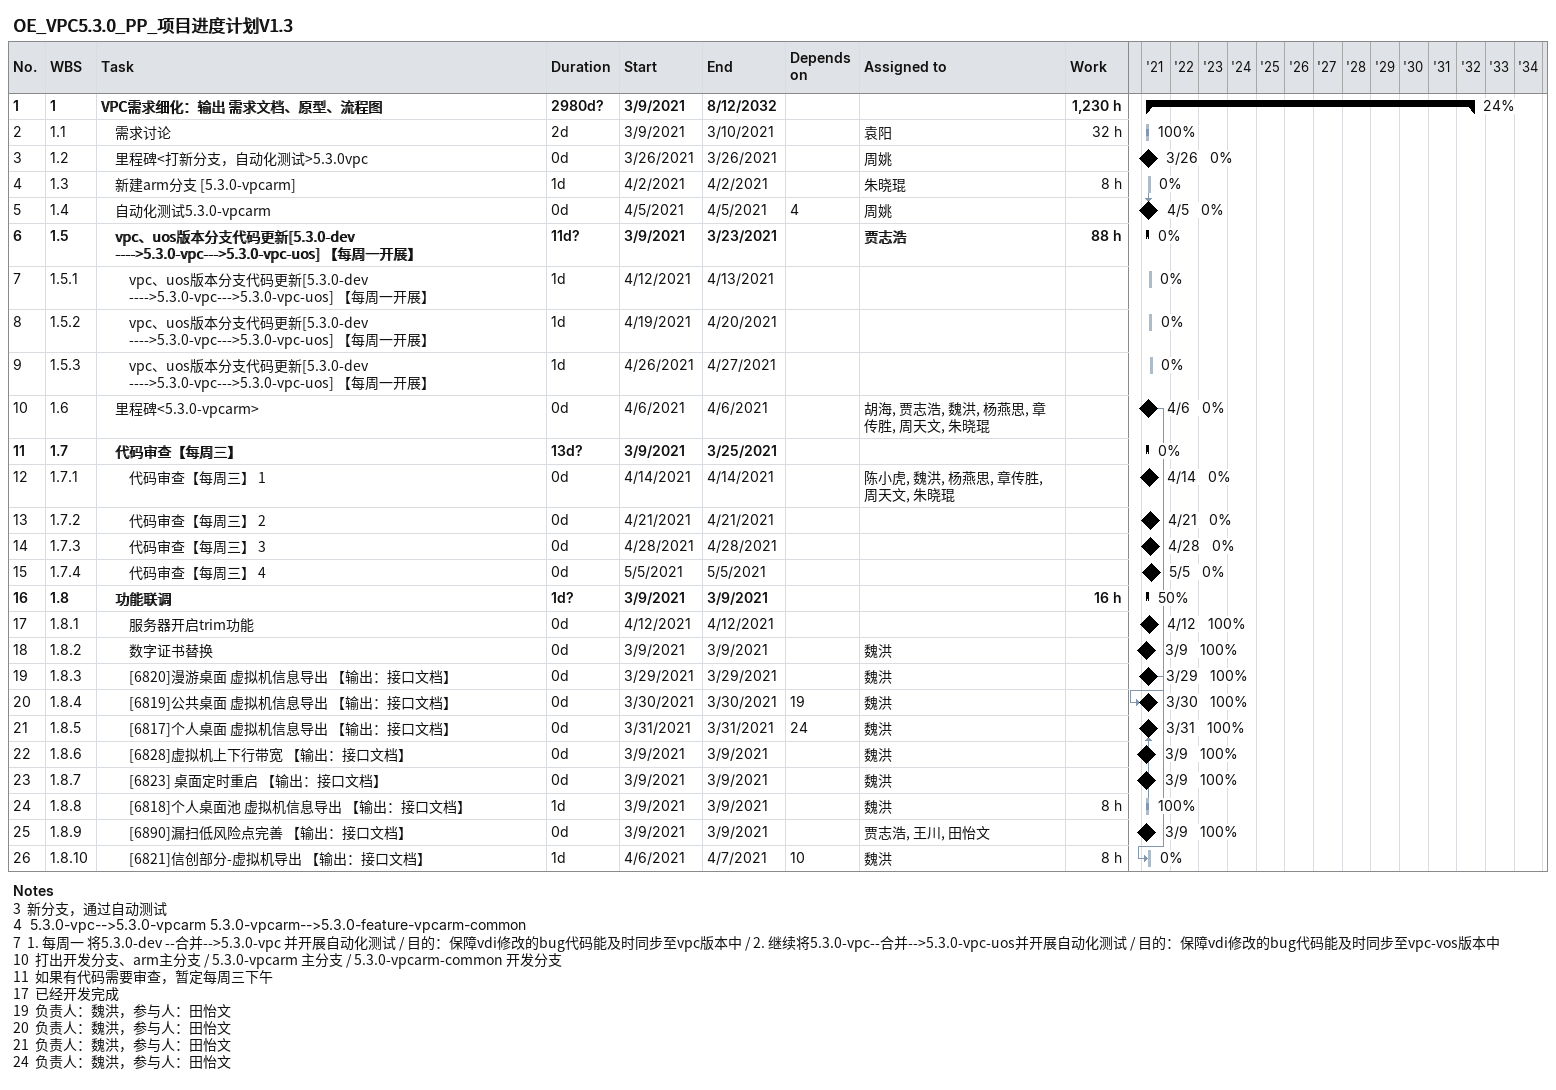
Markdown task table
OE_VPC5.3.0_PP_项目进度计划V1.3

| ID | WBS | Task | Duration | Start | Finish | Predecessors | Resources | % complete | Work (h) |
|---|---|---|---|---|---|---|---|---|---|
| 1 | 1 | **VPC需求细化：输出 需求文档、原型、流程图** | 2980d? | 2021-03-09 | 2032-08-12 |  |  | 24 | 1230 |
| 2 | 1.1 | 需求讨论 | 2d | 2021-03-09 | 2021-03-10 |  | 袁阳 | 100 | 32 |
| 3 | 1.2 | 里程碑<打新分支，自动化测试>5.3.0vpc | 0d | 2021-03-26 | 2021-03-26 |  | 周姚 | 0 |  |
| 4 | 1.3 | 新建arm分支 [5.3.0-vpcarm] | 1d | 2021-04-02 | 2021-04-02 |  | 朱晓琨 | 0 | 8 |
| 5 | 1.4 | 自动化测试5.3.0-vpcarm | 0d | 2021-04-05 | 2021-04-05 | 4 | 周姚 | 0 |  |
| 6 | 1.5 | **vpc、uos版本分支代码更新[5.3.0-dev ---->5.3.0-vpc--->5.3.0-vpc-uos] 【每周一开展】** | 11d? | 2021-03-09 | 2021-03-23 |  | 贾志浩 | 0 | 88 |
| 7 | 1.5.1 | vpc、uos版本分支代码更新[5.3.0-dev ---->5.3.0-vpc--->5.3.0-vpc-uos] 【每周一开展】 | 1d | 2021-04-12 | 2021-04-13 |  |  | 0 |  |
| 8 | 1.5.2 | vpc、uos版本分支代码更新[5.3.0-dev ---->5.3.0-vpc--->5.3.0-vpc-uos] 【每周一开展】 | 1d | 2021-04-19 | 2021-04-20 |  |  | 0 |  |
| 9 | 1.5.3 | vpc、uos版本分支代码更新[5.3.0-dev ---->5.3.0-vpc--->5.3.0-vpc-uos] 【每周一开展】 | 1d | 2021-04-26 | 2021-04-27 |  |  | 0 |  |
| 10 | 1.6 | 里程碑<5.3.0-vpcarm> | 0d | 2021-04-06 | 2021-04-06 |  | 胡海, 贾志浩, 魏洪, 杨燕思, 章传胜, 周天文, 朱晓琨 | 0 |  |
| 11 | 1.7 | **代码审查【每周三】** | 13d? | 2021-03-09 | 2021-03-25 |  |  | 0 |  |
| 12 | 1.7.1 | 代码审查【每周三】 1 | 0d | 2021-04-14 | 2021-04-14 |  | 陈小虎, 魏洪, 杨燕思, 章传胜, 周天文, 朱晓琨 | 0 |  |
| 13 | 1.7.2 | 代码审查【每周三】 2 | 0d | 2021-04-21 | 2021-04-21 |  |  | 0 |  |
| 14 | 1.7.3 | 代码审查【每周三】 3 | 0d | 2021-04-28 | 2021-04-28 |  |  | 0 |  |
| 15 | 1.7.4 | 代码审查【每周三】 4 | 0d | 2021-05-05 | 2021-05-05 |  |  | 0 |  |
| 16 | 1.8 | **功能联调** | 1d? | 2021-03-09 | 2021-03-09 |  |  | 50 | 16 |
| 17 | 1.8.1 | 服务器开启trim功能 | 0d | 2021-04-12 | 2021-04-12 |  |  | 100 |  |
| 18 | 1.8.2 | 数字证书替换 | 0d | 2021-03-09 | 2021-03-09 |  | 魏洪 | 100 |  |
| 19 | 1.8.3 | [6820]漫游桌面 虚拟机信息导出 【输出：接口文档】 | 0d | 2021-03-29 | 2021-03-29 |  | 魏洪 | 100 |  |
| 20 | 1.8.4 | [6819]公共桌面 虚拟机信息导出 【输出：接口文档】 | 0d | 2021-03-30 | 2021-03-30 | 19 | 魏洪 | 100 |  |
| 21 | 1.8.5 | [6817]个人桌面 虚拟机信息导出 【输出：接口文档】 | 0d | 2021-03-31 | 2021-03-31 | 24 | 魏洪 | 100 |  |
| 22 | 1.8.6 | [6828]虚拟机上下行带宽 【输出：接口文档】 | 0d | 2021-03-09 | 2021-03-09 |  | 魏洪 | 100 |  |
| 23 | 1.8.7 | [6823] 桌面定时重启 【输出：接口文档】 | 0d | 2021-03-09 | 2021-03-09 |  | 魏洪 | 100 |  |
| 24 | 1.8.8 | [6818]个人桌面池 虚拟机信息导出 【输出：接口文档】 | 1d | 2021-03-09 | 2021-03-09 |  | 魏洪 | 100 | 8 |
| 25 | 1.8.9 | [6890]漏扫低风险点完善 【输出：接口文档】 | 0d | 2021-03-09 | 2021-03-09 |  | 贾志浩, 王川, 田怡文 | 100 |  |
| 26 | 1.8.10 | [6821]信创部分-虚拟机导出 【输出：接口文档】 | 1d | 2021-04-06 | 2021-04-07 | 10 | 魏洪 | 0 | 8 |

Notes
- 3: 新分支，通过自动测试
- 4: 5.3.0-vpc-->5.3.0-vpcarm 5.3.0-vpcarm-->5.3.0-feature-vpcarm-common
- 7: 1. 每周一 将5.3.0-dev --合并-->5.3.0-vpc 并开展自动化测试 / 目的：保障vdi修改的bug代码能及时同步至vpc版本中 / 2. 继续将5.3.0-vpc--合并-->5.3.0-vpc-uos并开展自动化测试 / 目的：保障vdi修改的bug代码能及时同步至vpc-vos版本中
- 10: 打出开发分支、arm主分支 / 5.3.0-vpcarm 主分支 / 5.3.0-vpcarm-common 开发分支
- 11: 如果有代码需要审查，暂定每周三下午
- 17: 已经开发完成
- 19: 负责人：魏洪，参与人：田怡文
- 20: 负责人：魏洪，参与人：田怡文
- 21: 负责人：魏洪，参与人：田怡文
- 24: 负责人：魏洪，参与人：田怡文
